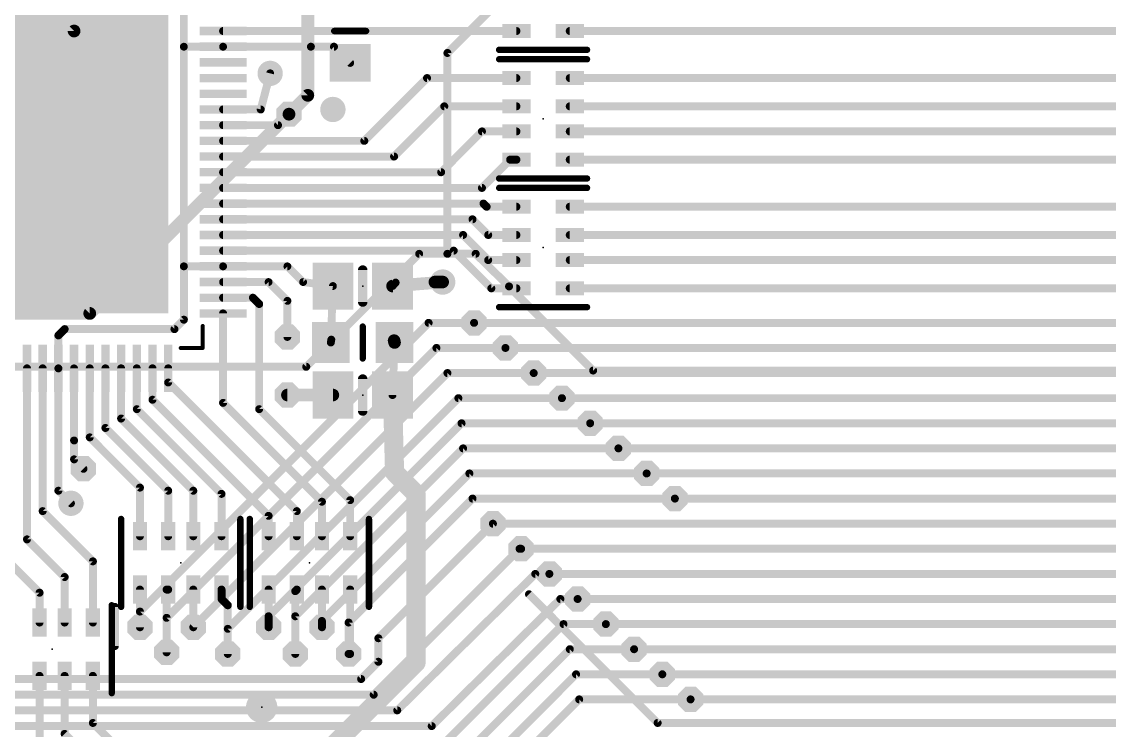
# Model space of a CAD drawing. Extents: x -31 to 165, y 0 to 136.
# Drawn here: x 30.33 to 64.99, y 39.72 to 62.3 of the extents above; entities that cross this region are included whole.
import ezdxf

# ---------------------------------------------------------------- set-up
doc = ezdxf.new("R2010")
doc.units = 0
for name, color, linetype in [('1', 12, 'CONTINUOUS'), ('16', 132, 'CONTINUOUS'), ('17', 110, 'CONTINUOUS'), ('18', 3, 'CONTINUOUS'), ('21', 40, 'CONTINUOUS'), ('23', 40, 'CONTINUOUS')]:
    doc.layers.add(name, color=color, linetype=linetype)

# ---------------------------------------------------------------- blocks, each defined once
blk = doc.blocks.new('RECT')
blk.add_solid([(-0.5, -0.5), (0.5, -0.5), (-0.5, 0.5), (0.5, 0.5)])
blk = doc.blocks.new('PIE')
at = {"const_width": 0.5}
blk.add_lwpolyline([(0, -0.25, 1), (0, 0.25, 1), (0, -0.25)], format="xyb", dxfattribs=at)
blk = doc.blocks.new('ROUNDP')
at = {"const_width": 0.5}
blk.add_lwpolyline([(0, -0.25, 1), (0, 0.25, 1), (0, -0.25)], format="xyb", dxfattribs=at)
blk = doc.blocks.new('OCTAGONV')
at = {"const_width": 0.5}
blk.add_lwpolyline([(-0.25, -0.1036), (-0.25, 0.1036), (-0.1036, 0.25), (0.1036, 0.25), (0.25, 0.1036), (0.25, -0.1036), (0.1036, -0.25), (-0.1036, -0.25), (-0.25, -0.1036), (-0.25, 0.1036)], dxfattribs=at)
blk = doc.blocks.new('ROUNDV')
at = {"const_width": 0.5}
blk.add_lwpolyline([(0, -0.25, 1), (0, 0.25, 1), (0, -0.25)], format="xyb", dxfattribs=at)

msp = doc.modelspace()

# ---------------------------------------------------------------- linework, layer by layer
at = {"layer": '1'}
for points, const_width in [([(35.4992, 61.501), (35.4992, 65.201)], 0.25), ([(36.7492, 62.001), (46.0992, 62.001)], 0.254), ([(76.2492, 62.001), (47.7992, 62.001)], 0.254), ([(36.7492, 61.501), (35.4992, 61.501)], 0.25), ([(35.4992, 54.501), (35.4992, 61.501)], 0.25), ([(36.7492, 61.501), (39.5492, 61.501)], 0.25), ([(39.5492, 61.501), (40.2832, 61.501)], 0.254), ([(40.2832, 61.501), (40.7992, 60.985)], 0.254), ([(37.9492, 59.501), (38.2492, 60.651)], 0.254), ([(41.2492, 58.501), (43.2492, 60.501)], 0.254), ([(43.2492, 60.501), (46.0992, 60.501)], 0.254), ([(77.3492, 60.501), (47.7992, 60.501)], 0.254), ([(36.7492, 59.501), (37.9492, 59.501)], 0.254), ([(42.1992, 58.001), (43.7992, 59.601)], 0.254), ([(43.7992, 59.601), (46.0992, 59.601)], 0.254), ([(77.1492, 59.601), (47.7992, 59.601)], 0.254), ([(38.4992, 59.001), (38.8492, 59.351)], 0.254), ([(36.7492, 59.001), (38.4992, 59.001)], 0.254), ([(43.6992, 57.501), (44.9992, 58.801)], 0.254), ([(44.9992, 58.801), (46.0992, 58.801)], 0.254), ([(77.0492, 58.801), (47.7992, 58.801)], 0.254), ([(36.7492, 58.501), (41.2492, 58.501)], 0.254), ([(36.7492, 58.001), (42.1992, 58.001)], 0.254), ([(44.9992, 57.001), (45.8992, 57.901)], 0.254), ([(45.8992, 57.901), (46.0992, 57.901)], 0.254), ([(76.8492, 57.901), (47.7992, 57.901)], 0.254), ([(36.7492, 57.501), (43.6992, 57.501)], 0.254), ([(36.7492, 57.001), (44.9992, 57.001)], 0.254), ([(36.7492, 56.501), (45.0492, 56.501)], 0.254), ([(45.0492, 56.501), (45.1492, 56.401)], 0.254), ([(45.1492, 56.401), (46.0992, 56.401)], 0.254), ([(76.0492, 56.401), (47.7992, 56.401)], 0.254), ([(36.7492, 56.001), (44.6992, 56.001)], 0.254), ([(44.6992, 56.001), (45.1992, 55.501)], 0.254), ([(36.7492, 55.501), (44.3992, 55.501)], 0.254), ([(44.3992, 55.501), (45.1992, 54.701)], 0.254), ([(45.1992, 55.501), (46.0992, 55.501)], 0.254), ([(75.8492, 55.501), (47.7992, 55.501)], 0.254), ([(36.7492, 55.001), (44.0992, 55.001)], 0.254), ([(44.0992, 55.001), (45.2992, 53.801)], 0.254), ([(45.1992, 54.701), (46.0992, 54.701)], 0.254), ([(75.7492, 54.701), (47.7992, 54.701)], 0.254), ([(35.4992, 52.801), (35.4992, 54.501)], 0.254), ([(36.7492, 54.501), (35.4992, 54.501)], 0.25), ([(36.7492, 54.501), (38.7992, 54.501)], 0.25), ([(38.7992, 54.501), (39.2992, 54.001)], 0.25), ([(36.7492, 54.001), (38.1992, 54.001)], 0.25), ([(38.1992, 54.001), (38.7992, 53.401)], 0.25), ([(39.2992, 54.001), (40.2492, 53.874)], 0.25), ([(42.1492, 53.874), (43.7492, 54.001)], 0.4), ([(42.2492, 53.985), (42.1492, 53.874)], 0.25), ([(40.2492, 53.874), (40.1832, 52.074)], 0.25), ([(45.2992, 53.801), (46.0992, 53.801)], 0.254), ([(75.5492, 53.801), (47.7992, 53.801)], 0.254), ([(36.7492, 53.501), (37.6992, 53.501)], 0.254), ([(37.6992, 53.501), (37.8992, 53.301)], 0.254), ([(37.8992, 53.301), (37.8992, 49.951)], 0.254), ([(38.7992, 53.401), (38.7992, 52.251)], 0.25), ([(36.7492, 53.001), (36.7492, 50.151)], 0.254), ([(35.1992, 52.501), (35.4992, 52.801)], 0.254), ([(75.1492, 52.701), (44.7492, 52.701)], 0.254), ([(31.4992, 52.301), (31.6992, 52.501)], 0.254), ([(31.4992, 51.251), (31.4992, 52.301)], 0.254), ([(31.6992, 52.501), (35.1992, 52.501)], 0.254), ([(40.1992, 52.167), (40.1832, 52.074)], 0.25), ([(42.1992, 52.135), (42.2152, 52.074)], 0.4), ([(42.1492, 50.401), (42.2152, 52.074)], 0.254), ([(75.1492, 51.901), (45.7492, 51.901)], 0.254), ([(30.4992, 51.251), (30.4992, 45.801)], 0.254), ([(30.9992, 51.251), (30.9992, 46.701)], 0.254), ([(31.4992, 51.251), (31.4992, 47.351)], 0.254), ([(31.9992, 51.251), (31.9992, 48.951)], 0.25), ([(32.4992, 51.251), (32.4992, 49.051)], 0.254), ([(32.9992, 51.251), (32.9992, 49.351)], 0.254), ([(33.4992, 51.251), (33.4992, 49.651)], 0.254), ([(33.9992, 51.251), (33.9992, 49.951)], 0.254), ([(34.4992, 51.251), (34.4992, 50.251)], 0.254), ([(34.9992, 51.251), (34.9992, 50.801)], 0.254), ([(75.1492, 51.101), (46.6492, 51.101)], 0.254), ([(34.9992, 50.801), (39.0992, 46.701)], 0.254), ([(42.1492, 50.401), (42.2152, 47.935)], 0.6096), ([(34.4992, 50.251), (38.1992, 46.551)], 0.254), ([(36.7492, 50.151), (39.8992, 47.001)], 0.254), ([(40.2492, 50.401), (38.7992, 50.401)], 0.4), ([(75.1492, 50.301), (47.5492, 50.301)], 0.254), ([(33.9992, 49.951), (36.6992, 47.251)], 0.254), ([(37.8992, 49.951), (40.7992, 47.051)], 0.254), ([(33.4992, 49.651), (35.7992, 47.351)], 0.254), ([(75.1492, 49.501), (48.4492, 49.501)], 0.254), ([(32.9992, 49.351), (34.9992, 47.351)], 0.254), ([(31.9992, 48.951), (31.9992, 48.351)], 0.254), ([(32.4992, 49.051), (34.0992, 47.451)], 0.254), ([(75.1492, 48.701), (49.3492, 48.701)], 0.254), ([(31.9992, 48.351), (32.2992, 48.051)], 0.254), ([(42.2152, 47.935), (42.8992, 47.251)], 0.6096), ([(75.1492, 47.901), (50.2492, 47.901)], 0.254), ([(34.0992, 47.451), (34.0992, 45.901)], 0.254), ([(42.8992, 41.871), (42.8992, 47.251)], 0.6096), ([(31.4992, 47.351), (31.8992, 46.951)], 0.254), ([(34.9992, 47.351), (34.9992, 45.901)], 0.254), ([(35.7992, 47.351), (35.7992, 45.901)], 0.254), ([(36.6992, 47.251), (36.6992, 45.901)], 0.254), ([(40.7992, 47.051), (40.7992, 45.901)], 0.254), ([(75.1492, 47.101), (51.1492, 47.101)], 0.254), ([(30.9992, 46.701), (32.5992, 45.101)], 0.254), ([(39.0992, 46.701), (39.0992, 45.901)], 0.254), ([(39.8992, 47.001), (39.8992, 45.901)], 0.254), ([(38.1992, 46.551), (38.1992, 45.901)], 0.254), ([(75.1492, 46.301), (45.3492, 46.301)], 0.254), ([(30.4992, 45.801), (31.6992, 44.601)], 0.254), ([(75.1492, 45.501), (46.2492, 45.501)], 0.254), ([(29.9992, 45.001), (30.8992, 44.101)], 0.254), ([(32.5992, 45.101), (32.5992, 43.151)], 0.254), ([(31.6992, 44.601), (31.6992, 43.151)], 0.254), ([(75.1492, 44.701), (47.1492, 44.701)], 0.254), ([(30.8992, 44.101), (30.8992, 43.151)], 0.254), ([(34.0992, 44.201), (34.0992, 43.001)], 0.254), ([(34.9992, 44.201), (34.9492, 44.201)], 0.254), ([(34.9492, 44.201), (34.9492, 42.201)], 0.254), ([(35.7992, 44.201), (35.7992, 43.001)], 0.254), ([(36.6992, 44.201), (36.6992, 43.901)], 0.254), ([(36.6992, 43.901), (36.8992, 43.701)], 0.254), ([(38.1992, 44.201), (38.1992, 43.001)], 0.254), ([(39.0992, 44.201), (39.0492, 44.151)], 0.254), ([(39.0492, 44.151), (39.0492, 42.151)], 0.254), ([(39.8992, 44.201), (39.8992, 43.001)], 0.254), ([(40.7992, 44.201), (40.7992, 42.151)], 0.254), ([(46.4992, 44.051), (50.5992, 39.951)], 0.254), ([(75.1492, 43.901), (48.0492, 43.901)], 0.254), ([(33.2992, 43.651), (33.2992, 42.401)], 0.254), ([(36.8992, 43.701), (36.8992, 42.151)], 0.254), ([(75.1492, 43.101), (48.9492, 43.101)], 0.254), ([(75.1492, 42.301), (49.8492, 42.301)], 0.254), ([(42.8992, 41.871), (37.5292, 36.501)], 0.6096), ([(40.7992, 42.151), (40.7492, 42.151)], 0.254), ([(75.1492, 41.501), (50.7492, 41.501)], 0.254), ([(30.8992, 41.451), (30.8992, 38.701)], 0.254), ([(31.6992, 41.451), (31.6992, 39.601)], 0.254), ([(32.5992, 41.451), (32.5992, 39.951)], 0.254), ([(75.1492, 40.701), (51.6492, 40.701)], 0.254), ([(32.5992, 39.951), (33.6492, 38.901)], 0.254), ([(50.5992, 39.951), (75.6992, 39.951)], 0.254), ([(31.6992, 39.601), (32.3492, 38.951)], 0.254)]:
    msp.add_lwpolyline(points, dxfattribs=dict(at, const_width=const_width))
for points, const_width in [([(36.7492, 62.0645, 1), (36.7492, 61.9375)], 0.127), ([(46.0992, 61.9375, 1), (46.0992, 62.0645)], 0.127), ([(47.7992, 62.0645, 1), (47.7992, 61.9375)], 0.127), ([(35.4992, 61.5635, 1), (35.4992, 61.4385)], 0.125), ([(35.5617, 61.501, 1), (35.4367, 61.501)], 0.125), ([(35.4367, 61.501, 1), (35.5617, 61.501)], 0.125), ([(36.7492, 61.5635, 1), (36.7492, 61.4385)], 0.125), ([(36.7492, 61.4385, 1), (36.7492, 61.5635)], 0.125), ([(39.5492, 61.5645, 1), (39.5492, 61.4375)], 0.127), ([(39.5492, 61.4385, 1), (39.5492, 61.5635)], 0.125), ([(40.3281, 61.5459, 1), (40.2383, 61.4561)], 0.127), ([(40.2832, 61.4375, 1), (40.2832, 61.5645)], 0.127), ([(40.7543, 60.9401, 1), (40.8441, 61.0299)], 0.127), ([(38.3106, 60.635, 1), (38.1878, 60.667)], 0.127), ([(43.2492, 60.5645, 1), (43.2492, 60.4375)], 0.127), ([(43.2941, 60.4561, 1), (43.2043, 60.5459)], 0.127), ([(46.0992, 60.4375, 1), (46.0992, 60.5645)], 0.127), ([(47.7992, 60.5645, 1), (47.7992, 60.4375)], 0.127), ([(36.7492, 59.5645, 1), (36.7492, 59.4375)], 0.127), ([(37.9492, 59.4375, 1), (37.9492, 59.5645)], 0.127), ([(43.7992, 59.6645, 1), (43.7992, 59.5375)], 0.127), ([(43.8441, 59.5561, 1), (43.7543, 59.6459)], 0.127), ([(46.0992, 59.5375, 1), (46.0992, 59.6645)], 0.127), ([(47.7992, 59.6645, 1), (47.7992, 59.5375)], 0.127), ([(37.8878, 59.517, 1), (38.0106, 59.485)], 0.127), ([(38.8941, 59.3061, 1), (38.8043, 59.3959)], 0.127), ([(36.7492, 59.0645, 1), (36.7492, 58.9375)], 0.127), ([(38.4543, 59.0459, 1), (38.5441, 58.9561)], 0.127), ([(38.4992, 58.9375, 1), (38.4992, 59.0645)], 0.127), ([(44.9992, 58.8645, 1), (44.9992, 58.7375)], 0.127), ([(45.0441, 58.7561, 1), (44.9543, 58.8459)], 0.127), ([(46.0992, 58.7375, 1), (46.0992, 58.8645)], 0.127), ([(47.7992, 58.8645, 1), (47.7992, 58.7375)], 0.127), ([(36.7492, 58.5645, 1), (36.7492, 58.4375)], 0.127), ([(41.2043, 58.5459, 1), (41.2941, 58.4561)], 0.127), ([(41.2492, 58.4375, 1), (41.2492, 58.5645)], 0.127), ([(36.7492, 58.0645, 1), (36.7492, 57.9375)], 0.127), ([(42.1543, 58.0459, 1), (42.2441, 57.9561)], 0.127), ([(42.1992, 57.9375, 1), (42.1992, 58.0645)], 0.127), ([(45.8992, 57.9645, 1), (45.8992, 57.8375)], 0.127), ([(45.9441, 57.8561, 1), (45.8543, 57.9459)], 0.127), ([(46.0992, 57.8375, 1), (46.0992, 57.9645)], 0.127), ([(47.7992, 57.9645, 1), (47.7992, 57.8375)], 0.127), ([(36.7492, 57.5645, 1), (36.7492, 57.4375)], 0.127), ([(43.6543, 57.5459, 1), (43.7441, 57.4561)], 0.127), ([(43.6992, 57.4375, 1), (43.6992, 57.5645)], 0.127), ([(36.7492, 57.0645, 1), (36.7492, 56.9375)], 0.127), ([(44.9543, 57.0459, 1), (45.0441, 56.9561)], 0.127), ([(44.9992, 56.9375, 1), (44.9992, 57.0645)], 0.127), ([(36.7492, 56.5645, 1), (36.7492, 56.4375)], 0.127), ([(45.0941, 56.5459, 1), (45.0043, 56.4561)], 0.127), ([(45.0492, 56.4375, 1), (45.0492, 56.5645)], 0.127), ([(45.1492, 56.4645, 1), (45.1492, 56.3375)], 0.127), ([(45.1043, 56.3561, 1), (45.1941, 56.4459)], 0.127), ([(46.0992, 56.3375, 1), (46.0992, 56.4645)], 0.127), ([(47.7992, 56.4645, 1), (47.7992, 56.3375)], 0.127), ([(36.7492, 56.0645, 1), (36.7492, 55.9375)], 0.127), ([(44.7441, 56.0459, 1), (44.6543, 55.9561)], 0.127), ([(44.6992, 55.9375, 1), (44.6992, 56.0645)], 0.127), ([(36.7492, 55.5645, 1), (36.7492, 55.4375)], 0.127), ([(44.4441, 55.5459, 1), (44.3543, 55.4561)], 0.127), ([(44.3992, 55.4375, 1), (44.3992, 55.5645)], 0.127), ([(45.1992, 55.5645, 1), (45.1992, 55.4375)], 0.127), ([(45.1543, 55.4561, 1), (45.2441, 55.5459)], 0.127), ([(46.0992, 55.4375, 1), (46.0992, 55.5645)], 0.127), ([(47.7992, 55.5645, 1), (47.7992, 55.4375)], 0.127), ([(36.7492, 55.0645, 1), (36.7492, 54.9375)], 0.127), ([(44.1441, 55.0459, 1), (44.0543, 54.9561)], 0.127), ([(44.0992, 54.9375, 1), (44.0992, 55.0645)], 0.127), ([(45.1992, 54.7645, 1), (45.1992, 54.6375)], 0.127), ([(45.1543, 54.6561, 1), (45.2441, 54.7459)], 0.127), ([(46.0992, 54.6375, 1), (46.0992, 54.7645)], 0.127), ([(47.7992, 54.7645, 1), (47.7992, 54.6375)], 0.127), ([(35.5627, 54.501, 1), (35.4357, 54.501)], 0.127), ([(35.4992, 54.5635, 1), (35.4992, 54.4385)], 0.125), ([(35.4367, 54.501, 1), (35.5617, 54.501)], 0.125), ([(36.7492, 54.5635, 1), (36.7492, 54.4385)], 0.125), ([(36.7492, 54.4385, 1), (36.7492, 54.5635)], 0.125), ([(38.8434, 54.5452, 1), (38.755, 54.4568)], 0.125), ([(38.7992, 54.4385, 1), (38.7992, 54.5635)], 0.125), ([(36.7492, 54.0635, 1), (36.7492, 53.9385)], 0.125), ([(38.2434, 54.0452, 1), (38.155, 53.9568)], 0.125), ([(38.1992, 53.9385, 1), (38.1992, 54.0635)], 0.125), ([(39.3075, 54.0629, 1), (39.2909, 53.9391)], 0.125), ([(39.255, 53.9568, 1), (39.3434, 54.0452)], 0.125), ([(42.1413, 53.9737, 1), (42.1571, 53.7743)], 0.2), ([(42.2956, 53.9432, 1), (42.2028, 54.0268)], 0.125), ([(43.7571, 53.9013, 1), (43.7413, 54.1007)], 0.2), ([(40.3117, 53.8717, 1), (40.1867, 53.8763)], 0.125), ([(40.2409, 53.8121, 1), (40.2575, 53.9359)], 0.125), ([(42.1028, 53.9158, 1), (42.1956, 53.8322)], 0.125), ([(45.2992, 53.8645, 1), (45.2992, 53.7375)], 0.127), ([(45.2543, 53.7561, 1), (45.3441, 53.8459)], 0.127), ([(46.0992, 53.7375, 1), (46.0992, 53.8645)], 0.127), ([(47.7992, 53.8645, 1), (47.7992, 53.7375)], 0.127), ([(36.7492, 53.5645, 1), (36.7492, 53.4375)], 0.127), ([(37.7441, 53.5459, 1), (37.6543, 53.4561)], 0.127), ([(37.6992, 53.4375, 1), (37.6992, 53.5645)], 0.127), ([(37.9627, 53.301, 1), (37.8357, 53.301)], 0.127), ([(37.8543, 53.2561, 1), (37.9441, 53.3459)], 0.127), ([(38.8617, 53.401, 1), (38.7367, 53.401)], 0.125), ([(38.755, 53.3568, 1), (38.8434, 53.4452)], 0.125), ([(36.8127, 53.001, 1), (36.6857, 53.001)], 0.127), ([(35.4357, 52.801, 1), (35.5627, 52.801)], 0.127), ([(35.5441, 52.7561, 1), (35.4543, 52.8459)], 0.127), ([(44.7492, 52.7645, 1), (44.7492, 52.6375)], 0.127), ([(31.5627, 52.301, 1), (31.4357, 52.301)], 0.127), ([(31.4543, 52.3459, 1), (31.5441, 52.2561)], 0.127), ([(31.6992, 52.5645, 1), (31.6992, 52.4375)], 0.127), ([(31.7441, 52.4561, 1), (31.6543, 52.5459)], 0.127), ([(35.1543, 52.5459, 1), (35.2441, 52.4561)], 0.127), ([(35.1992, 52.4375, 1), (35.1992, 52.5645)], 0.127), ([(38.7367, 52.251, 1), (38.8617, 52.251)], 0.125), ([(40.1216, 52.0846, 1), (40.2448, 52.0634)], 0.125), ([(40.1207, 52.0763, 1), (40.2457, 52.0717)], 0.125), ([(40.2608, 52.1564, 1), (40.1376, 52.1776)], 0.125), ([(42.2959, 52.1604, 1), (42.1025, 52.1096)], 0.2), ([(42.1185, 52.0486, 1), (42.3119, 52.0994)], 0.2), ([(42.2787, 52.0715, 1), (42.1517, 52.0765)], 0.127), ([(45.7492, 51.9645, 1), (45.7492, 51.8375)], 0.127), ([(30.5627, 51.251, 1), (30.4357, 51.251)], 0.127), ([(31.0627, 51.251, 1), (30.9357, 51.251)], 0.127), ([(31.5627, 51.251, 1), (31.4357, 51.251)], 0.127), ([(31.4357, 51.251, 1), (31.5627, 51.251)], 0.127), ([(32.0617, 51.251, 1), (31.9367, 51.251)], 0.125), ([(32.5627, 51.251, 1), (32.4357, 51.251)], 0.127), ([(33.0627, 51.251, 1), (32.9357, 51.251)], 0.127), ([(33.5627, 51.251, 1), (33.4357, 51.251)], 0.127), ([(34.0627, 51.251, 1), (33.9357, 51.251)], 0.127), ([(34.5627, 51.251, 1), (34.4357, 51.251)], 0.127), ([(35.0627, 51.251, 1), (34.9357, 51.251)], 0.127), ([(46.6492, 51.1645, 1), (46.6492, 51.0375)], 0.127), ([(35.0441, 50.8459, 1), (34.9543, 50.7561)], 0.127), ([(34.9357, 50.801, 1), (35.0627, 50.801)], 0.127), ([(42.3015, 50.4051, 1), (41.9969, 50.3969)], 0.3048), ([(34.5441, 50.2959, 1), (34.4543, 50.2061)], 0.127), ([(34.4357, 50.251, 1), (34.5627, 50.251)], 0.127), ([(36.7941, 50.1959, 1), (36.7043, 50.1061)], 0.127), ([(38.7992, 50.501, 1), (38.7992, 50.301)], 0.2), ([(40.2492, 50.301, 1), (40.2492, 50.501)], 0.2), ([(42.0857, 50.4035, 1), (42.2127, 50.3985)], 0.127), ([(47.5492, 50.3645, 1), (47.5492, 50.2375)], 0.127), ([(34.0441, 49.9959, 1), (33.9543, 49.9061)], 0.127), ([(33.9357, 49.951, 1), (34.0627, 49.951)], 0.127), ([(36.6857, 50.151, 1), (36.8127, 50.151)], 0.127), ([(37.9441, 49.9959, 1), (37.8543, 49.9061)], 0.127), ([(37.8357, 49.951, 1), (37.9627, 49.951)], 0.127), ([(33.5441, 49.6959, 1), (33.4543, 49.6061)], 0.127), ([(33.4357, 49.651, 1), (33.5627, 49.651)], 0.127), ([(48.4492, 49.5645, 1), (48.4492, 49.4375)], 0.127), ([(33.0441, 49.3959, 1), (32.9543, 49.3061)], 0.127), ([(32.9357, 49.351, 1), (33.0627, 49.351)], 0.127), ([(32.0627, 48.951, 1), (31.9357, 48.951)], 0.127), ([(31.9367, 48.951, 1), (32.0617, 48.951)], 0.125), ([(32.5441, 49.0959, 1), (32.4543, 49.0061)], 0.127), ([(32.4357, 49.051, 1), (32.5627, 49.051)], 0.127), ([(49.3492, 48.7645, 1), (49.3492, 48.6375)], 0.127), ([(32.0441, 48.3959, 1), (31.9543, 48.3061)], 0.127), ([(31.9357, 48.351, 1), (32.0627, 48.351)], 0.127), ([(42.323, 48.0428, 1), (42.1074, 47.8272)], 0.3048), ([(32.2543, 48.0061, 1), (32.3441, 48.0959)], 0.127), ([(42.0629, 47.9309, 1), (42.3675, 47.9391)], 0.3048), ([(50.2492, 47.9645, 1), (50.2492, 47.8375)], 0.127), ([(34.1627, 47.451, 1), (34.0357, 47.451)], 0.127), ([(34.0543, 47.4061, 1), (34.1441, 47.4959)], 0.127), ([(43.0516, 47.251, 1), (42.7468, 47.251)], 0.3048), ([(42.7914, 47.1432, 1), (43.007, 47.3588)], 0.3048), ([(31.5441, 47.3959, 1), (31.4543, 47.3061)], 0.127), ([(31.4357, 47.351, 1), (31.5627, 47.351)], 0.127), ([(35.0627, 47.351, 1), (34.9357, 47.351)], 0.127), ([(34.9543, 47.3061, 1), (35.0441, 47.3959)], 0.127), ([(35.8627, 47.351, 1), (35.7357, 47.351)], 0.127), ([(35.7543, 47.3061, 1), (35.8441, 47.3959)], 0.127), ([(36.7627, 47.251, 1), (36.6357, 47.251)], 0.127), ([(36.6543, 47.2061, 1), (36.7441, 47.2959)], 0.127), ([(40.8627, 47.051, 1), (40.7357, 47.051)], 0.127), ([(40.7543, 47.0061, 1), (40.8441, 47.0959)], 0.127), ([(51.1492, 47.1645, 1), (51.1492, 47.0375)], 0.127), ([(31.0441, 46.7459, 1), (30.9543, 46.6561)], 0.127), ([(31.8543, 46.9061, 1), (31.9441, 46.9959)], 0.127), ([(39.1627, 46.701, 1), (39.0357, 46.701)], 0.127), ([(39.0543, 46.6561, 1), (39.1441, 46.7459)], 0.127), ([(39.9627, 47.001, 1), (39.8357, 47.001)], 0.127), ([(39.8543, 46.9561, 1), (39.9441, 47.0459)], 0.127), ([(30.9357, 46.701, 1), (31.0627, 46.701)], 0.127), ([(38.2627, 46.551, 1), (38.1357, 46.551)], 0.127), ([(38.1543, 46.5061, 1), (38.2441, 46.5959)], 0.127), ([(45.3492, 46.3645, 1), (45.3492, 46.2375)], 0.127), ([(30.5441, 45.8459, 1), (30.4543, 45.7561)], 0.127), ([(30.4357, 45.801, 1), (30.5627, 45.801)], 0.127), ([(34.0357, 45.901, 1), (34.1627, 45.901)], 0.127), ([(34.9357, 45.901, 1), (35.0627, 45.901)], 0.127), ([(35.7357, 45.901, 1), (35.8627, 45.901)], 0.127), ([(36.6357, 45.901, 1), (36.7627, 45.901)], 0.127), ([(38.1357, 45.901, 1), (38.2627, 45.901)], 0.127), ([(39.0357, 45.901, 1), (39.1627, 45.901)], 0.127), ([(39.8357, 45.901, 1), (39.9627, 45.901)], 0.127), ([(40.7357, 45.901, 1), (40.8627, 45.901)], 0.127), ([(46.2492, 45.5645, 1), (46.2492, 45.4375)], 0.127), ([(32.6627, 45.101, 1), (32.5357, 45.101)], 0.127), ([(32.5543, 45.0561, 1), (32.6441, 45.1459)], 0.127), ([(31.7627, 44.601, 1), (31.6357, 44.601)], 0.127), ([(47.1492, 44.7645, 1), (47.1492, 44.6375)], 0.127), ([(31.6543, 44.5561, 1), (31.7441, 44.6459)], 0.127), ([(30.9627, 44.101, 1), (30.8357, 44.101)], 0.127), ([(30.8543, 44.0561, 1), (30.9441, 44.1459)], 0.127), ([(34.1627, 44.201, 1), (34.0357, 44.201)], 0.127), ([(34.9492, 44.2645, 1), (34.9492, 44.1375)], 0.127), ([(35.0127, 44.201, 1), (34.8857, 44.201)], 0.127), ([(34.9992, 44.1375, 1), (34.9992, 44.2645)], 0.127), ([(35.8627, 44.201, 1), (35.7357, 44.201)], 0.127), ([(36.7627, 44.201, 1), (36.6357, 44.201)], 0.127), ([(36.7441, 43.9459, 1), (36.6543, 43.8561)], 0.127), ([(38.2627, 44.201, 1), (38.1357, 44.201)], 0.127), ([(39.1127, 44.151, 1), (38.9857, 44.151)], 0.127), ([(39.0043, 44.1959, 1), (39.0941, 44.1061)], 0.127), ([(39.1441, 44.1561, 1), (39.0543, 44.2459)], 0.127), ([(39.9627, 44.201, 1), (39.8357, 44.201)], 0.127), ([(40.8627, 44.201, 1), (40.7357, 44.201)], 0.127), ([(46.5441, 44.0959, 1), (46.4543, 44.0061)], 0.127), ([(48.0492, 43.9645, 1), (48.0492, 43.8375)], 0.127), ([(33.3627, 43.651, 1), (33.2357, 43.651)], 0.127), ([(36.6357, 43.901, 1), (36.7627, 43.901)], 0.127), ([(36.9627, 43.701, 1), (36.8357, 43.701)], 0.127), ([(36.8543, 43.6561, 1), (36.9441, 43.7459)], 0.127), ([(30.8357, 43.151, 1), (30.9627, 43.151)], 0.127), ([(31.6357, 43.151, 1), (31.7627, 43.151)], 0.127), ([(32.5357, 43.151, 1), (32.6627, 43.151)], 0.127), ([(34.0357, 43.001, 1), (34.1627, 43.001)], 0.127), ([(35.7357, 43.001, 1), (35.8627, 43.001)], 0.127), ([(38.1357, 43.001, 1), (38.2627, 43.001)], 0.127), ([(39.8357, 43.001, 1), (39.9627, 43.001)], 0.127), ([(48.9492, 43.1645, 1), (48.9492, 43.0375)], 0.127), ([(33.2357, 42.401, 1), (33.3627, 42.401)], 0.127), ([(49.8492, 42.3645, 1), (49.8492, 42.2375)], 0.127), ([(34.8857, 42.201, 1), (35.0127, 42.201)], 0.127), ([(36.8357, 42.151, 1), (36.9627, 42.151)], 0.127), ([(38.9857, 42.151, 1), (39.1127, 42.151)], 0.127), ([(40.7492, 42.2145, 1), (40.7492, 42.0875)], 0.127), ([(40.7357, 42.151, 1), (40.8627, 42.151)], 0.127), ([(40.7992, 42.0875, 1), (40.7992, 42.2145)], 0.127), ([(42.7468, 41.871, 1), (43.0516, 41.871)], 0.3048), ([(43.007, 41.7632, 1), (42.7914, 41.9788)], 0.3048), ([(50.7492, 41.5645, 1), (50.7492, 41.4375)], 0.127), ([(30.9627, 41.451, 1), (30.8357, 41.451)], 0.127), ([(31.7627, 41.451, 1), (31.6357, 41.451)], 0.127), ([(32.6627, 41.451, 1), (32.5357, 41.451)], 0.127), ([(51.6492, 40.7645, 1), (51.6492, 40.6375)], 0.127), ([(32.6441, 39.9959, 1), (32.5543, 39.9061)], 0.127), ([(32.5357, 39.951, 1), (32.6627, 39.951)], 0.127), ([(50.5992, 40.0145, 1), (50.5992, 39.8875)], 0.127), ([(50.5543, 39.9061, 1), (50.6441, 39.9959)], 0.127), ([(31.7441, 39.6459, 1), (31.6543, 39.5561)], 0.127)]:
    msp.add_lwpolyline(points, format="xyb", dxfattribs=dict(at, const_width=const_width))
at = {"layer": '16'}
for points, const_width in [([(54.9992, 72.401), (43.8992, 61.301)], 0.254), ([(39.4492, 67.6999), (39.4492, 59.951)], 0.4064), ([(31.9992, 62.001), (31.9992, 63.401)], 0.4064), ([(31.9992, 62.001), (25.9992, 56.001)], 0.4064), ([(43.8992, 61.301), (43.8992, 54.901)], 0.254), ([(39.4492, 59.951), (38.8492, 59.351)], 0.4064), ([(32.4992, 53.001), (38.8492, 59.351)], 0.4064), ([(39.3992, 51.301), (42.9992, 54.901)], 0.254), ([(43.8992, 54.901), (42.9992, 54.901)], 0.254), ([(44.7992, 54.901), (43.8992, 54.901)], 0.254), ([(44.7992, 54.901), (45.8635, 53.862)], 0.254), ([(43.7492, 54.001), (43.4992, 54.001)], 0.4), ([(45.8635, 53.862), (48.5445, 51.181)], 0.254), ([(26.4992, 53.001), (32.4992, 53.001)], 0.4064), ([(34.0992, 43.501), (43.2992, 52.701)], 0.254), ([(43.2992, 52.701), (44.7492, 52.701)], 0.254), ([(34.9492, 43.301), (43.5492, 51.901)], 0.254), ([(43.5492, 51.901), (45.7492, 51.901)], 0.254), ([(28.2992, 51.301), (39.3992, 51.301)], 0.254), ([(48.5445, 51.181), (88.3792, 51.181)], 0.254), ([(35.7992, 43.001), (43.8992, 51.101)], 0.254), ([(43.8992, 51.101), (46.6492, 51.101)], 0.254), ([(36.8992, 42.951), (44.2492, 50.301)], 0.254), ([(44.2492, 50.301), (47.5492, 50.301)], 0.254), ([(38.1992, 43.351), (44.3492, 49.501)], 0.254), ([(44.3492, 49.501), (48.4492, 49.501)], 0.254), ([(39.0492, 43.351), (44.3992, 48.701)], 0.254), ([(44.3992, 48.701), (49.3492, 48.701)], 0.254), ([(39.8992, 43.201), (44.5992, 47.901)], 0.254), ([(44.5992, 47.901), (50.2492, 47.901)], 0.254), ([(40.7492, 43.151), (44.6992, 47.101)], 0.254), ([(44.6992, 47.101), (51.1492, 47.101)], 0.254), ([(41.6992, 42.651), (45.3492, 46.301)], 0.254), ([(41.5492, 40.851), (46.1992, 45.501)], 0.254), ([(46.1992, 45.501), (46.2492, 45.501)], 0.254), ([(42.2992, 40.351), (46.6992, 44.701)], 0.254), ([(46.6992, 44.701), (47.1492, 44.701)], 0.254), ([(43.3992, 39.851), (47.4992, 43.901)], 0.254), ([(47.4992, 43.901), (48.0492, 43.901)], 0.254), ([(34.0992, 43.001), (34.0992, 43.501)], 0.254), ([(34.9492, 42.201), (34.9492, 43.301)], 0.254), ([(38.1992, 43.001), (38.1992, 43.351)], 0.254), ([(39.0492, 42.151), (39.0492, 43.351)], 0.254), ([(39.8992, 43.001), (39.8992, 43.201)], 0.254), ([(36.8992, 42.151), (36.8992, 42.951)], 0.254), ([(40.7492, 42.151), (40.7492, 43.151)], 0.254), ([(43.8492, 39.351), (47.5992, 43.101)], 0.254), ([(47.5992, 43.101), (48.9492, 43.101)], 0.254), ([(41.6992, 41.901), (41.6992, 42.651)], 0.254), ([(44.3492, 38.851), (47.7992, 42.301)], 0.254), ([(47.7992, 42.301), (49.8492, 42.301)], 0.254), ([(41.1492, 41.351), (41.6992, 41.901)], 0.254), ([(44.8492, 38.351), (47.9992, 41.501)], 0.254), ([(47.9992, 41.501), (50.7492, 41.501)], 0.254), ([(41.1492, 41.351), (28.9492, 41.351)], 0.254), ([(28.4492, 40.851), (41.5492, 40.851)], 0.254), ([(45.2492, 37.851), (48.0992, 40.701)], 0.254), ([(48.0992, 40.701), (51.6492, 40.701)], 0.254), ([(42.2992, 40.351), (27.7492, 40.351)], 0.254), ([(29.1492, 39.851), (43.3992, 39.851)], 0.254)]:
    msp.add_lwpolyline(points, dxfattribs=dict(at, const_width=const_width))
for points, const_width in [([(31.8976, 62.001, 1), (32.1008, 62.001)], 0.2032), ([(32.071, 61.9292, 1), (31.9274, 62.0728)], 0.2032), ([(43.9627, 61.301, 1), (43.8357, 61.301)], 0.127), ([(43.8543, 61.3459, 1), (43.9441, 61.2561)], 0.127), ([(39.3476, 59.951, 1), (39.5508, 59.951)], 0.2032), ([(39.521, 59.8792, 1), (39.3774, 60.0228)], 0.2032), ([(38.7774, 59.4228, 1), (38.921, 59.2792)], 0.2032), ([(38.921, 59.2792, 1), (38.7774, 59.4228)], 0.2032), ([(42.9992, 54.9645, 1), (42.9992, 54.8375)], 0.127), ([(43.0441, 54.8561, 1), (42.9543, 54.9459)], 0.127), ([(43.8992, 54.9645, 1), (43.8992, 54.8375)], 0.127), ([(43.8357, 54.901, 1), (43.9627, 54.901)], 0.127), ([(43.8992, 54.8375, 1), (43.8992, 54.9645)], 0.127), ([(44.8436, 54.9464, 1), (44.7548, 54.8556)], 0.127), ([(44.7992, 54.8375, 1), (44.7992, 54.9645)], 0.127), ([(43.4992, 54.101, 1), (43.4992, 53.901)], 0.2), ([(43.7492, 53.901, 1), (43.7492, 54.101)], 0.2), ([(45.9084, 53.9069, 1), (45.8186, 53.8171)], 0.127), ([(45.8191, 53.8166, 1), (45.9079, 53.9074)], 0.127), ([(32.4274, 53.0728, 1), (32.571, 52.9292)], 0.2032), ([(32.4992, 52.8994, 1), (32.4992, 53.1026)], 0.2032), ([(43.2992, 52.7645, 1), (43.2992, 52.6375)], 0.127), ([(43.3441, 52.6561, 1), (43.2543, 52.7459)], 0.127), ([(44.7492, 52.6375, 1), (44.7492, 52.7645)], 0.127), ([(43.5492, 51.9645, 1), (43.5492, 51.8375)], 0.127), ([(43.5941, 51.8561, 1), (43.5043, 51.9459)], 0.127), ([(45.7492, 51.8375, 1), (45.7492, 51.9645)], 0.127), ([(39.3543, 51.3459, 1), (39.4441, 51.2561)], 0.127), ([(39.3992, 51.2375, 1), (39.3992, 51.3645)], 0.127), ([(48.5445, 51.2445, 1), (48.5445, 51.1175)], 0.127), ([(43.8992, 51.1645, 1), (43.8992, 51.0375)], 0.127), ([(43.9441, 51.0561, 1), (43.8543, 51.1459)], 0.127), ([(46.6492, 51.0375, 1), (46.6492, 51.1645)], 0.127), ([(48.4996, 51.1361, 1), (48.5894, 51.2259)], 0.127), ([(44.2492, 50.3645, 1), (44.2492, 50.2375)], 0.127), ([(44.2941, 50.2561, 1), (44.2043, 50.3459)], 0.127), ([(47.5492, 50.2375, 1), (47.5492, 50.3645)], 0.127), ([(44.3492, 49.5645, 1), (44.3492, 49.4375)], 0.127), ([(44.3941, 49.4561, 1), (44.3043, 49.5459)], 0.127), ([(48.4492, 49.4375, 1), (48.4492, 49.5645)], 0.127), ([(44.3992, 48.7645, 1), (44.3992, 48.6375)], 0.127), ([(44.4441, 48.6561, 1), (44.3543, 48.7459)], 0.127), ([(49.3492, 48.6375, 1), (49.3492, 48.7645)], 0.127), ([(44.5992, 47.9645, 1), (44.5992, 47.8375)], 0.127), ([(44.6441, 47.8561, 1), (44.5543, 47.9459)], 0.127), ([(50.2492, 47.8375, 1), (50.2492, 47.9645)], 0.127), ([(44.6992, 47.1645, 1), (44.6992, 47.0375)], 0.127), ([(44.7441, 47.0561, 1), (44.6543, 47.1459)], 0.127), ([(51.1492, 47.0375, 1), (51.1492, 47.1645)], 0.127), ([(45.3941, 46.2561, 1), (45.3043, 46.3459)], 0.127), ([(46.1992, 45.5645, 1), (46.1992, 45.4375)], 0.127), ([(46.2441, 45.4561, 1), (46.1543, 45.5459)], 0.127), ([(46.2492, 45.4375, 1), (46.2492, 45.5645)], 0.127), ([(46.6992, 44.7645, 1), (46.6992, 44.6375)], 0.127), ([(46.7438, 44.6558, 1), (46.6546, 44.7462)], 0.127), ([(47.1492, 44.6375, 1), (47.1492, 44.7645)], 0.127), ([(47.4992, 43.9645, 1), (47.4992, 43.8375)], 0.127), ([(47.5438, 43.8558, 1), (47.4546, 43.9462)], 0.127), ([(48.0492, 43.8375, 1), (48.0492, 43.9645)], 0.127), ([(34.1627, 43.501, 1), (34.0357, 43.501)], 0.127), ([(34.0543, 43.5459, 1), (34.1441, 43.4561)], 0.127), ([(35.0127, 43.301, 1), (34.8857, 43.301)], 0.127), ([(34.9043, 43.3459, 1), (34.9941, 43.2561)], 0.127), ([(38.2627, 43.351, 1), (38.1357, 43.351)], 0.127), ([(38.1543, 43.3959, 1), (38.2441, 43.3061)], 0.127), ([(39.1127, 43.351, 1), (38.9857, 43.351)], 0.127), ([(39.0043, 43.3959, 1), (39.0941, 43.3061)], 0.127), ([(39.9627, 43.201, 1), (39.8357, 43.201)], 0.127), ([(34.0357, 43.001, 1), (34.1627, 43.001)], 0.127), ([(35.7543, 43.0459, 1), (35.8441, 42.9561)], 0.127), ([(36.9627, 42.951, 1), (36.8357, 42.951)], 0.127), ([(36.8543, 42.9959, 1), (36.9441, 42.9061)], 0.127), ([(38.1357, 43.001, 1), (38.2627, 43.001)], 0.127), ([(39.8543, 43.2459, 1), (39.9441, 43.1561)], 0.127), ([(39.8357, 43.001, 1), (39.9627, 43.001)], 0.127), ([(40.8127, 43.151, 1), (40.6857, 43.151)], 0.127), ([(40.7043, 43.1959, 1), (40.7941, 43.1061)], 0.127), ([(47.5992, 43.1645, 1), (47.5992, 43.0375)], 0.127), ([(47.6441, 43.0561, 1), (47.5543, 43.1459)], 0.127), ([(48.9492, 43.0375, 1), (48.9492, 43.1645)], 0.127), ([(41.7627, 42.651, 1), (41.6357, 42.651)], 0.127), ([(41.6543, 42.6959, 1), (41.7441, 42.6061)], 0.127), ([(47.7992, 42.3645, 1), (47.7992, 42.2375)], 0.127), ([(47.8441, 42.2561, 1), (47.7543, 42.3459)], 0.127), ([(49.8492, 42.2375, 1), (49.8492, 42.3645)], 0.127), ([(34.8857, 42.201, 1), (35.0127, 42.201)], 0.127), ([(36.8357, 42.151, 1), (36.9627, 42.151)], 0.127), ([(38.9857, 42.151, 1), (39.1127, 42.151)], 0.127), ([(40.6857, 42.151, 1), (40.8127, 42.151)], 0.127), ([(41.6357, 41.901, 1), (41.7627, 41.901)], 0.127), ([(41.7441, 41.8561, 1), (41.6543, 41.9459)], 0.127), ([(47.9992, 41.5645, 1), (47.9992, 41.4375)], 0.127), ([(48.0441, 41.4561, 1), (47.9543, 41.5459)], 0.127), ([(50.7492, 41.4375, 1), (50.7492, 41.5645)], 0.127), ([(41.1043, 41.3959, 1), (41.1941, 41.3061)], 0.127), ([(41.1492, 41.2875, 1), (41.1492, 41.4145)], 0.127), ([(41.5043, 40.8959, 1), (41.5941, 40.8061)], 0.127), ([(41.5492, 40.7875, 1), (41.5492, 40.9145)], 0.127), ([(48.0992, 40.7645, 1), (48.0992, 40.6375)], 0.127), ([(48.1441, 40.6561, 1), (48.0543, 40.7459)], 0.127), ([(51.6492, 40.6375, 1), (51.6492, 40.7645)], 0.127), ([(42.2546, 40.3962, 1), (42.3438, 40.3058)], 0.127), ([(42.2992, 40.2875, 1), (42.2992, 40.4145)], 0.127), ([(43.3546, 39.8962, 1), (43.4438, 39.8058)], 0.127), ([(43.3992, 39.7875, 1), (43.3992, 39.9145)], 0.127)]:
    msp.add_lwpolyline(points, format="xyb", dxfattribs=dict(at, const_width=const_width))
at = {"layer": '21'}
for points, const_width in [([(40.2912, 62.001), (41.3072, 62.001)], 0.2032), ([(48.3492, 61.401), (45.5492, 61.401)], 0.2032), ([(45.5492, 61.101), (48.3492, 61.101)], 0.2032), ([(48.3492, 57.301), (45.5492, 57.301)], 0.2032), ([(45.5492, 57.001), (48.3492, 57.001)], 0.2032), ([(41.1992, 54.382), (41.1992, 53.366)], 0.3048), ([(48.3492, 53.201), (45.5492, 53.201)], 0.2032), ([(36.0992, 51.901), (36.0992, 52.601)], 0.127), ([(41.1992, 51.566), (41.1992, 52.582)], 0.2032), ([(35.3992, 51.901), (36.0992, 51.901)], 0.127), ([(41.1992, 49.893), (41.1992, 50.909)], 0.3048), ([(33.4992, 43.651), (33.4992, 46.451)], 0.2032), ([(37.2992, 46.451), (37.2992, 43.651)], 0.2032), ([(37.5992, 43.651), (37.5992, 46.451)], 0.2032), ([(41.3992, 46.451), (41.3992, 43.651)], 0.2032), ([(33.1992, 43.701), (33.1992, 40.901)], 0.2032)]:
    msp.add_lwpolyline(points, dxfattribs=dict(at, const_width=const_width))
for points, const_width in [([(40.2912, 62.0518, 1), (40.2912, 61.9502)], 0.1016), ([(41.3072, 61.9502, 1), (41.3072, 62.0518)], 0.1016), ([(45.5492, 61.4518, 1), (45.5492, 61.3502)], 0.1016), ([(48.3492, 61.3502, 1), (48.3492, 61.4518)], 0.1016), ([(45.5492, 61.1518, 1), (45.5492, 61.0502)], 0.1016), ([(48.3492, 61.0502, 1), (48.3492, 61.1518)], 0.1016), ([(45.5492, 57.3518, 1), (45.5492, 57.2502)], 0.1016), ([(48.3492, 57.2502, 1), (48.3492, 57.3518)], 0.1016), ([(45.5492, 57.0518, 1), (45.5492, 56.9502)], 0.1016), ([(48.3492, 56.9502, 1), (48.3492, 57.0518)], 0.1016), ([(41.2754, 54.382, 1), (41.123, 54.382)], 0.1524), ([(41.123, 53.366, 1), (41.2754, 53.366)], 0.1524), ([(45.5492, 53.2518, 1), (45.5492, 53.1502)], 0.1016), ([(48.3492, 53.1502, 1), (48.3492, 53.2518)], 0.1016), ([(36.131, 52.601, 1), (36.0675, 52.601)], 0.0635), ([(41.25, 52.582, 1), (41.1484, 52.582)], 0.1016), ([(35.3992, 51.9328, 1), (35.3992, 51.8693)], 0.0635), ([(36.0675, 51.901, 1), (36.131, 51.901)], 0.0635), ([(36.0992, 51.8693, 1), (36.0992, 51.9328)], 0.0635), ([(41.1484, 51.566, 1), (41.25, 51.566)], 0.1016), ([(41.2754, 50.909, 1), (41.123, 50.909)], 0.1524), ([(41.123, 49.893, 1), (41.2754, 49.893)], 0.1524), ([(33.55, 46.451, 1), (33.4484, 46.451)], 0.1016), ([(37.35, 46.451, 1), (37.2484, 46.451)], 0.1016), ([(37.65, 46.451, 1), (37.5484, 46.451)], 0.1016), ([(41.45, 46.451, 1), (41.3484, 46.451)], 0.1016), ([(33.25, 43.701, 1), (33.1484, 43.701)], 0.1016), ([(33.4484, 43.651, 1), (33.55, 43.651)], 0.1016), ([(37.2484, 43.651, 1), (37.35, 43.651)], 0.1016), ([(37.5484, 43.651, 1), (37.65, 43.651)], 0.1016), ([(41.3484, 43.651, 1), (41.45, 43.651)], 0.1016), ([(33.1484, 40.901, 1), (33.25, 40.901)], 0.1016)]:
    msp.add_lwpolyline(points, format="xyb", dxfattribs=dict(at, const_width=const_width))
at = {"layer": '23'}
for p in [(40.7992, 62.001), (46.9492, 59.201), (46.9492, 55.101), (41.1992, 53.874), (41.1992, 52.074), (41.1992, 50.401), (35.3992, 45.051), (39.4992, 45.051), (31.2992, 42.301), (37.9792, 40.451)]:
    msp.add_point(p, dxfattribs=at)

# ---------------------------------------------------------------- block references
at = {"layer": '1'}
for p, xscale, yscale in [((28.9992, 59.001), 12, 12), ((36.7492, 62.001), 1.5, 0.27), ((36.7492, 61.501), 1.5, 0.27), ((36.7492, 61.001), 1.5, 0.27), ((36.7492, 60.501), 1.5, 0.27), ((36.7492, 60.001), 1.5, 0.27), ((36.7492, 59.501), 1.5, 0.27), ((36.7492, 59.001), 1.5, 0.27), ((36.7492, 58.501), 1.5, 0.27), ((36.7492, 58.001), 1.5, 0.27), ((36.7492, 57.501), 1.5, 0.27), ((36.7492, 57.001), 1.5, 0.27), ((36.7492, 56.501), 1.5, 0.27), ((36.7492, 56.001), 1.5, 0.27), ((36.7492, 55.501), 1.5, 0.27), ((36.7492, 55.001), 1.5, 0.27), ((36.7492, 54.501), 1.5, 0.27), ((40.2492, 53.874), 1.3, 1.5), ((42.1492, 53.874), 1.3, 1.5), ((36.7492, 54.001), 1.5, 0.27), ((36.7492, 53.501), 1.5, 0.27), ((36.7492, 53.001), 1.5, 0.27), ((30.4992, 51.251), 0.27, 1.5), ((30.9992, 51.251), 0.27, 1.5), ((31.4992, 51.251), 0.27, 1.5), ((31.9992, 51.251), 0.27, 1.5), ((32.4992, 51.251), 0.27, 1.5), ((32.9992, 51.251), 0.27, 1.5), ((33.4992, 51.251), 0.27, 1.5), ((33.9992, 51.251), 0.27, 1.5), ((34.4992, 51.251), 0.27, 1.5), ((34.9992, 51.251), 0.27, 1.5)]:
    msp.add_blockref('RECT', p, dxfattribs=dict(at, xscale=xscale, yscale=yscale))
for p, xscale, yscale, rotation in [((46.0992, 62.001), 0.45, 0.9, 270), ((47.7992, 62.001), 0.45, 0.9, 270), ((40.7992, 60.985), 1.2, 1.3, 90), ((46.0992, 60.501), 0.45, 0.9, 270), ((47.7992, 60.501), 0.45, 0.9, 270), ((46.0992, 59.601), 0.45, 0.9, 270), ((47.7992, 59.601), 0.45, 0.9, 270), ((46.0992, 58.801), 0.45, 0.9, 270), ((47.7992, 58.801), 0.45, 0.9, 270), ((46.0992, 57.901), 0.45, 0.9, 270), ((47.7992, 57.901), 0.45, 0.9, 270), ((46.0992, 56.401), 0.45, 0.9, 270), ((47.7992, 56.401), 0.45, 0.9, 270), ((46.0992, 55.501), 0.45, 0.9, 270), ((47.7992, 55.501), 0.45, 0.9, 270), ((46.0992, 54.701), 0.45, 0.9, 270), ((47.7992, 54.701), 0.45, 0.9, 270), ((46.0992, 53.801), 0.45, 0.9, 270), ((47.7992, 53.801), 0.45, 0.9, 270), ((40.1832, 52.074), 1.2, 1.3, 180), ((42.2152, 52.074), 1.2, 1.3, 180), ((40.2492, 50.401), 1.3, 1.5, 180), ((42.1492, 50.401), 1.3, 1.5, 180), ((34.0992, 45.901), 0.45, 0.9, 180), ((34.9992, 45.901), 0.45, 0.9, 180), ((35.7992, 45.901), 0.45, 0.9, 180), ((36.6992, 45.901), 0.45, 0.9, 180), ((38.1992, 45.901), 0.45, 0.9, 180), ((39.0992, 45.901), 0.45, 0.9, 180), ((39.8992, 45.901), 0.45, 0.9, 180), ((40.7992, 45.901), 0.45, 0.9, 180), ((34.0992, 44.201), 0.45, 0.9, 180), ((34.9992, 44.201), 0.45, 0.9, 180), ((35.7992, 44.201), 0.45, 0.9, 180), ((36.6992, 44.201), 0.45, 0.9, 180), ((38.1992, 44.201), 0.45, 0.9, 180), ((39.0992, 44.201), 0.45, 0.9, 180), ((39.8992, 44.201), 0.45, 0.9, 180), ((40.7992, 44.201), 0.45, 0.9, 180), ((30.8992, 43.151), 0.45, 0.9, 180), ((31.6992, 43.151), 0.45, 0.9, 180), ((32.5992, 43.151), 0.45, 0.9, 180), ((30.8992, 41.451), 0.45, 0.9, 180), ((31.6992, 41.451), 0.45, 0.9, 180), ((32.5992, 41.451), 0.45, 0.9, 180)]:
    msp.add_blockref('RECT', p, dxfattribs=dict(at, xscale=xscale, yscale=yscale, rotation=rotation))
msp.add_blockref('PIE', (37.9792, 40.451), dxfattribs=at)
at = {"layer": '17', "xscale": 0.908, "yscale": 0.908}
for p in [(32.9992, 61.001), (32.9992, 61.001), (32.9992, 59.001), (32.9992, 59.001), (32.9992, 57.001), (32.9992, 57.001), (30.9992, 55.001), (30.9992, 55.001), (32.9992, 55.001), (32.9992, 55.001)]:
    msp.add_blockref('ROUNDP', p, dxfattribs=at)
at = {"layer": '18', "xscale": 0.8064, "yscale": 0.8064}
for name, p in [('ROUNDV', (38.2492, 60.651)), ('ROUNDV', (38.2492, 60.651)), ('OCTAGONV', (38.8492, 59.351)), ('OCTAGONV', (38.8492, 59.351)), ('ROUNDV', (40.2492, 59.501)), ('ROUNDV', (40.2492, 59.501)), ('ROUNDV', (43.7492, 54.001)), ('ROUNDV', (43.7492, 54.001)), ('OCTAGONV', (44.7492, 52.701)), ('OCTAGONV', (44.7492, 52.701)), ('OCTAGONV', (38.7992, 52.251)), ('OCTAGONV', (38.7992, 52.251)), ('OCTAGONV', (45.7492, 51.901)), ('OCTAGONV', (45.7492, 51.901)), ('OCTAGONV', (46.6492, 51.101)), ('OCTAGONV', (46.6492, 51.101)), ('OCTAGONV', (38.7992, 50.401)), ('OCTAGONV', (38.7992, 50.401)), ('OCTAGONV', (47.5492, 50.301)), ('OCTAGONV', (47.5492, 50.301)), ('OCTAGONV', (48.4492, 49.501)), ('OCTAGONV', (48.4492, 49.501)), ('OCTAGONV', (49.3492, 48.701)), ('OCTAGONV', (49.3492, 48.701)), ('OCTAGONV', (32.2992, 48.051)), ('OCTAGONV', (32.2992, 48.051)), ('OCTAGONV', (50.2492, 47.901)), ('OCTAGONV', (50.2492, 47.901)), ('OCTAGONV', (51.1492, 47.101)), ('OCTAGONV', (51.1492, 47.101)), ('ROUNDV', (31.8992, 46.951)), ('ROUNDV', (31.8992, 46.951)), ('OCTAGONV', (45.3492, 46.301)), ('OCTAGONV', (45.3492, 46.301)), ('OCTAGONV', (46.2492, 45.501)), ('OCTAGONV', (46.2492, 45.501)), ('OCTAGONV', (47.1492, 44.701)), ('OCTAGONV', (47.1492, 44.701)), ('OCTAGONV', (48.0492, 43.901)), ('OCTAGONV', (48.0492, 43.901)), ('OCTAGONV', (34.0992, 43.001)), ('OCTAGONV', (34.0992, 43.001)), ('OCTAGONV', (35.7992, 43.001)), ('OCTAGONV', (35.7992, 43.001)), ('OCTAGONV', (38.1992, 43.001)), ('OCTAGONV', (38.1992, 43.001)), ('OCTAGONV', (39.8992, 43.001)), ('OCTAGONV', (39.8992, 43.001)), ('OCTAGONV', (48.9492, 43.101)), ('OCTAGONV', (48.9492, 43.101)), ('OCTAGONV', (49.8492, 42.301)), ('OCTAGONV', (49.8492, 42.301)), ('OCTAGONV', (34.9492, 42.201)), ('OCTAGONV', (34.9492, 42.201)), ('OCTAGONV', (36.8992, 42.151)), ('OCTAGONV', (36.8992, 42.151)), ('OCTAGONV', (39.0492, 42.151)), ('OCTAGONV', (39.0492, 42.151)), ('OCTAGONV', (40.7492, 42.151)), ('OCTAGONV', (40.7492, 42.151)), ('OCTAGONV', (50.7492, 41.501)), ('OCTAGONV', (50.7492, 41.501)), ('OCTAGONV', (51.6492, 40.701)), ('OCTAGONV', (51.6492, 40.701))]:
    msp.add_blockref(name, p, dxfattribs=at)

doc.saveas('drawing.dxf')
